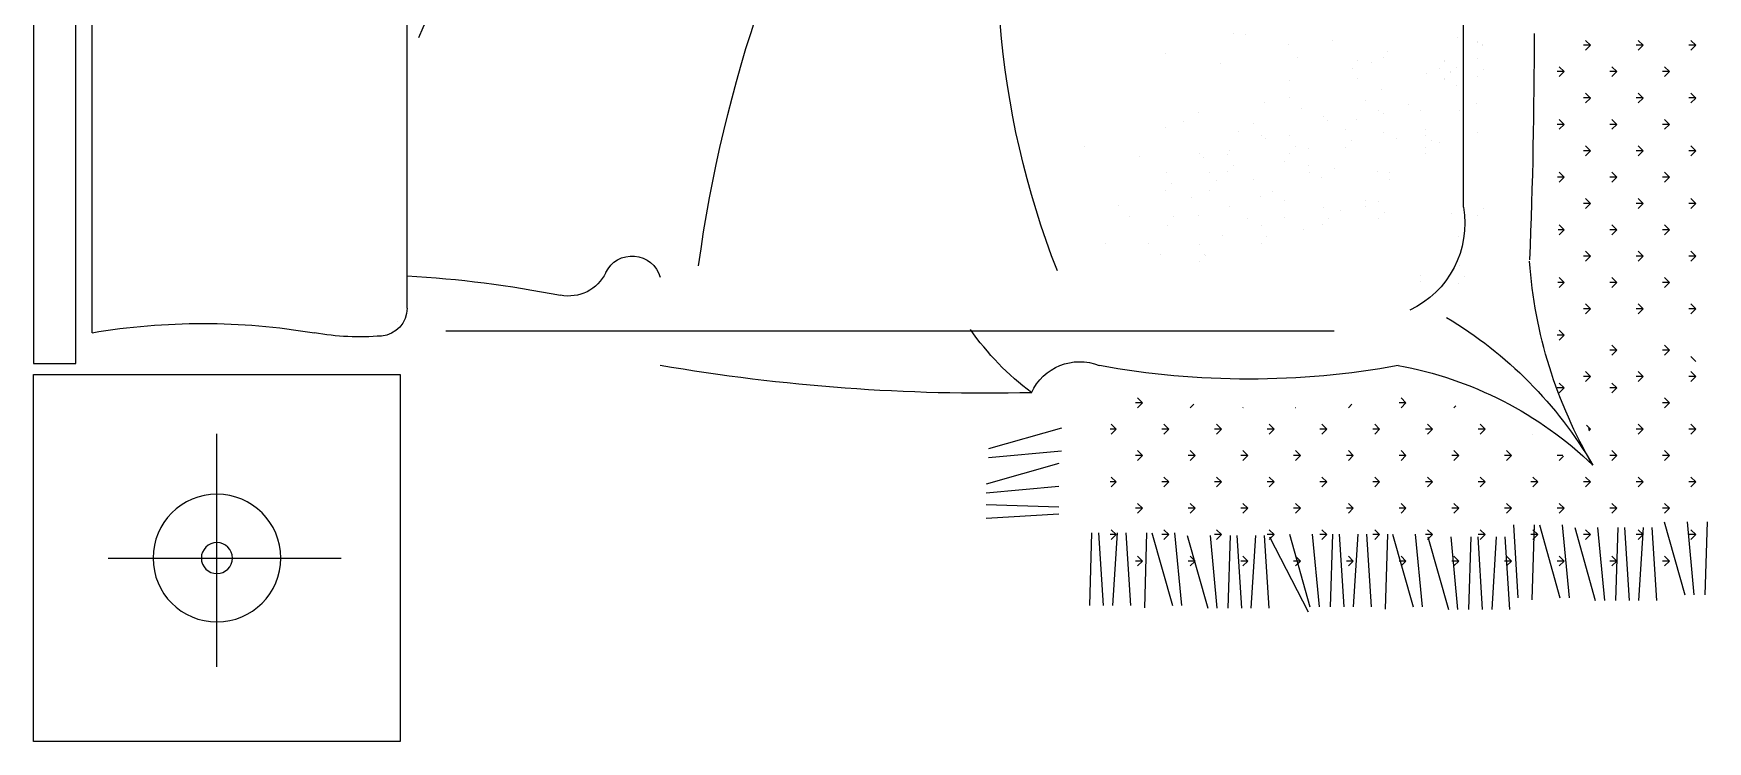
# Model space of a CAD drawing. Extents: x -42728 to 99010, y -18674 to 47645.
# Drawn here: x 3296 to 5577, y 37517 to 38482 of the extents above; entities that cross this region are included whole.
import ezdxf

# ---------------------------------------------------------------- set-up
doc = ezdxf.new("R2010")
doc.units = 0
doc.header["$LTSCALE"] = 100
doc.header["$MEASUREMENT"] = 0
doc.layers.get('0').update_dxf_attribs({"linetype": 'CONTINUOUS'})
doc.layers.add('HUI', color=8, linetype='CONTINUOUS')
doc.layers.add('LAYER3', color=4, linetype='CONTINUOUS')

# ---------------------------------------------------------------- blocks, each defined once
blk = doc.blocks.new('A$C5C7A6314')
at = {"color": 8}
for p, q in [((829.3, 1968.3), (829.3, 1968.3)), ((869.3, 1966.9), (869.3, 1966.9)), ((906.8, 1968.1), (906.8, 1968.1)), ((915.5, 1976.1), (915.5, 1976.1)), ((930.5, 1968.3), (930.5, 1968.3)), ((948.2, 1974.5), (948.2, 1974.5)), ((949.4, 1974.5), (949.4, 1974.5)), ((952.9, 1968.6), (952.9, 1968.6)), ((954.1, 1968.6), (954.1, 1968.6)), ((624.8, 1942.8), (624.8, 1942.8)), ((633.5, 1950.8), (633.5, 1950.8)), ((648.5, 1943), (648.5, 1943)), ((688.5, 1941.6), (688.5, 1941.6)), ((855.4, 1949.2), (855.4, 1949.2)), ((860.1, 1943.3), (860.1, 1943.3)), ((894.4, 1939.6), (894.4, 1939.6)), ((918.1, 1939.8), (918.1, 1939.8)), ((946.2, 1948), (946.2, 1948)), ((959.2, 1941), (959.2, 1941)), ((719.3, 1932.6), (719.3, 1932.6)), ((902.8, 1922.7), (902.8, 1922.7)), ((904, 1922.7), (904, 1922.7)), ((911.6, 1930.7), (911.6, 1930.7)), ((912.8, 1930.7), (912.8, 1930.7)), ((926.6, 1922.9), (926.6, 1922.9)), ((927.7, 1922.9), (927.7, 1922.9)), ((801.6, 1897.4), (801.6, 1897.4)), ((810.1, 1897.4), (810.1, 1897.4)), ((815.8, 1915.7), (815.8, 1915.7)), ((818.8, 1905.4), (818.8, 1905.4)), ((825.4, 1897.6), (825.4, 1897.6)), ((833.8, 1897.6), (833.8, 1897.6)), ((911, 1898.9), (911, 1898.9)), ((917, 1915.7), (917, 1915.7)), ((626.6, 1890.5), (626.6, 1890.5)), ((635, 1890.5), (635, 1890.5)), ((859.3, 1890.5), (859.3, 1890.5)), ((867.7, 1873.6), (867.7, 1873.6)), ((766.5, 1848.4), (766.5, 1848.4)), ((774.9, 1848.4), (774.9, 1848.4)), ((822, 1857.4), (822, 1857.4)), ((712.8, 1833.2), (712.8, 1833.2)), ((721.6, 1841.2), (721.6, 1841.2)), ((736.6, 1833.4), (736.6, 1833.4)), ((776.5, 1832), (776.5, 1832)), ((830.4, 1840.5), (830.4, 1840.5)), ((855.4, 1839.7), (855.4, 1839.7)), ((860.1, 1833.8), (860.1, 1833.8)), ((888, 1837.9), (888, 1837.9)), ((931.6, 1840.5), (931.6, 1840.5)), ((940.3, 1845.1), (940.3, 1845.1)), ((729.2, 1815.3), (729.2, 1815.3)), ((737.6, 1815.3), (737.6, 1815.3)), ((847.5, 1803), (847.5, 1803)), ((873.8, 1815.3), (873.8, 1815.3)), ((904, 1804.7), (904, 1804.7)), ((925.6, 1823.7), (925.6, 1823.7)), ((927.7, 1804.9), (927.7, 1804.9)), ((723.1, 1780.9), (723.1, 1780.9)), ((810.1, 1787.9), (810.1, 1787.9)), ((818.8, 1795.9), (818.8, 1795.9)), ((833.8, 1788.1), (833.8, 1788.1)), ((917, 1797.8), (917, 1797.8)), ((704.4, 1757.4), (704.4, 1757.4)), ((713.1, 1765.4), (713.1, 1765.4)), ((728.1, 1757.6), (728.1, 1757.6)), ((781.1, 1773.1), (781.1, 1773.1)), ((847, 1763.9), (847, 1763.9)), ((851.7, 1757.9), (851.7, 1757.9)), ((954.8, 1769.9), (954.8, 1769.9)), ((768.1, 1756.2), (768.1, 1756.2)), ((774.9, 1738.8), (774.9, 1738.8)), ((784.8, 1737.3), (784.8, 1737.3)), ((808.5, 1737.5), (808.5, 1737.5)), ((697.8, 1730.4), (697.8, 1730.4)), ((801.6, 1712), (801.6, 1712)), ((810.4, 1720.1), (810.4, 1720.1)), ((825.4, 1712.2), (825.4, 1712.2)), ((862.1, 1727.8), (862.1, 1727.8)), ((877.5, 1712), (877.5, 1712)), ((901.3, 1712.2), (901.3, 1712.2)), ((931.6, 1722.6), (931.6, 1722.6)), ((714.6, 1705.1), (714.6, 1705.1)), ((737.6, 1705.7), (737.6, 1705.7)), ((790.5, 1705.1), (790.5, 1705.1)), ((949.9, 1710.3), (949.9, 1710.3)), ((679.1, 1673.1), (679.1, 1673.1)), ((687.8, 1681.1), (687.8, 1681.1)), ((702.8, 1673.3), (702.8, 1673.3)), ((742.8, 1671.9), (742.8, 1671.9)), ((749.6, 1688.2), (749.6, 1688.2)), ((821.7, 1679.6), (821.7, 1679.6)), ((826.4, 1673.7), (826.4, 1673.7)), ((871.2, 1677.8), (871.2, 1677.8)), ((712.3, 1655.1), (712.3, 1655.1)), ((766.5, 1663), (766.5, 1663)), ((830.7, 1642.9), (830.7, 1642.9)), ((842.4, 1663), (842.4, 1663)), ((963.9, 1652.5), (963.9, 1652.5)), ((689.3, 1620.8), (689.3, 1620.8)), ((729.2, 1629.9), (729.2, 1629.9)), ((776.3, 1627.8), (776.3, 1627.8)), ((785.1, 1635.8), (785.1, 1635.8)), ((800.1, 1628), (800.1, 1628)), ((805.1, 1629.9), (805.1, 1629.9)), ((964.5, 1635.1), (964.5, 1635.1)), ((751, 1602.5), (751, 1602.5)), ((764.2, 1613), (764.2, 1613)), ((774.8, 1602.7), (774.8, 1602.7)), ((923.4, 1617.6), (923.4, 1617.6)), ((653.8, 1588.8), (653.8, 1588.8)), ((662.6, 1596.9), (662.6, 1596.9)), ((664, 1595.5), (664, 1595.5)), ((677.5, 1589), (677.5, 1589)), ((717.5, 1587.7), (717.5, 1587.7)), ((741.2, 1578.7), (741.2, 1578.7)), ((796.4, 1595.3), (796.4, 1595.3)), ((801.1, 1589.4), (801.1, 1589.4)), ((856.9, 1587.8), (856.9, 1587.8)), ((715.9, 1553.4), (715.9, 1553.4)), ((845.2, 1567.7), (845.2, 1567.7)), ((664, 1536.5), (664, 1536.5)), ((703.9, 1545.6), (703.9, 1545.6)), ((751, 1543.5), (751, 1543.5)), ((759.8, 1551.5), (759.8, 1551.5)), ((774.8, 1543.7), (774.8, 1543.7)), ((837.4, 1543), (837.4, 1543)), ((938, 1542.4), (938, 1542.4)), ((678.6, 1520.3), (678.6, 1520.3)), ((796.9, 1508.1), (796.9, 1508.1)), ((715.9, 1494.4), (715.9, 1494.4)), ((678.6, 1461.3), (678.6, 1461.3)), ((730.5, 1478.2), (730.5, 1478.2)), ((811.5, 1432.9), (811.5, 1432.9)), ((250, 101.8), (250, 419.3)), ((101.8, 250), (419.3, 250))]:
    blk.add_line(p, q, dxfattribs=at)
for p, q in [((728.4, 1949), (1904.6, 1949)), ((559.8, 1241.4), (559.8, 1772.8)), ((559.8, 561.9), (559.8, 1241.4)), ((590.5, 509.3), (1980.2, 509.3)), ((571.8, 495.9), (571.8, 495.9)), ((557.1, 79.8), (1980.2, 79.8)), ((515.3, 0), (515.3, 57.8)), ((515.3, 57.8), (2015.3, 57.8)), ((2015.3, 0), (515.3, 0))]:
    blk.add_line(p, q)
blk.add_lwpolyline([(500, 500), (0, 500), (0, 0), (500, 0)], close=True)
for radius in [87, 21.2]:
    blk.add_circle((250, 250), radius, dxfattribs=at)
for centre, radius, start, end in [((87.3, 1632.3), 571.8, 30.9162, 59.6064), ((4.8, 1767.7), 516, 10.3171, 43.9053), ((961.8, -5512.4), 7557.7, 89.97623, 92.31587), ((1621.6, 1656.5), 1127.7, 169.5947, 190.4053), ((1074.2, 2500.9), 1187.1, 248.6138, 315.1836), ((388.9, 2805.4), 1916.5, 277.7766, 322.1631), ((445.5, 1425.8), 72.1, 294.443, 21.9275), ((3093.7, 1297.5), 2619.1, 178.6282, 189.7472), ((621.9, 815.9), 39.8, 295.6012, 73.9324), ((663.4, 729.3), 56.3, 115.6012, 191.2377), ((-853, 428), 1489.7, 3.1296, 11.2377), ((1393.5, -426.3), 1045.6, 89.1363, 114.5419)]:
    blk.add_arc(centre, radius, start, end, dxfattribs=at)
for centre, radius, start, end in [((705.9, 1820.5), 130.4, 80.0777, 154.8395), ((784, 1593.6), 386.9, 217.1005, 234.9127), ((590.5, 471.3), 38, 90, 175.526), ((923.2, 445.3), 371.7, 175.526, 189.6635), ((-337.9, 230.5), 907.6, 350.4431, 9.6635)]:
    blk.add_arc(centre, radius, start, end)
at = {"layer": 'HUI'}
for p, q in [((200.1, 2278.6), (299.2, 2281.7)), ((299.2, 2253.8), (200.1, 2263.1)), ((281.9, 2265.9), (275.1, 2259.1)), ((281.9, 2265.9), (281.9, 2256.4)), ((281.9, 2265.9), (288.6, 2259.1)), ((353.7, 2265.9), (347, 2259.1)), ((353.7, 2265.9), (353.7, 2256.4)), ((353.7, 2265.9), (360.4, 2259.1)), ((425.6, 2265.9), (418.8, 2259.1)), ((425.6, 2265.9), (425.6, 2256.4)), ((425.6, 2265.9), (432.3, 2259.1)), ((497.4, 2265.9), (490.7, 2259.1)), ((497.4, 2265.9), (497.4, 2256.4)), ((497.4, 2265.9), (504.1, 2259.1)), ((517.7, 2265.9), (524.5, 2259.1)), ((589.6, 2265.9), (582.8, 2259.1)), ((589.6, 2265.9), (596.3, 2259.1)), ((589.6, 2265.9), (589.6, 2256.4)), ((661.4, 2265.9), (654.7, 2259.1)), ((661.4, 2265.9), (668.1, 2259.1)), ((661.4, 2265.9), (661.4, 2256.4)), ((733.2, 2265.9), (726.5, 2259.1)), ((733.2, 2265.9), (740, 2259.1)), ((733.3, 2265.9), (733.3, 2256.4)), ((805.1, 2265.9), (798.4, 2259.1)), ((805.1, 2265.9), (811.8, 2259.1)), ((805.1, 2265.9), (805.1, 2256.4)), ((876.9, 2265.9), (870.2, 2259.1)), ((876.9, 2265.9), (883.7, 2259.1)), ((877, 2265.9), (877, 2256.4)), ((948.8, 2265.9), (942, 2259.1)), ((948.8, 2265.9), (955.5, 2259.1)), ((948.8, 2265.9), (948.8, 2256.4)), ((299.2, 2222.7), (200.1, 2250.6)), ((246, 2230), (239.2, 2223.2)), ((246, 2230), (246, 2220.4)), ((246, 2230), (252.7, 2223.2)), ((317.8, 2230), (311.1, 2223.2)), ((317.8, 2230), (317.8, 2220.4)), ((317.8, 2230), (324.5, 2223.2)), ((389.6, 2230), (382.9, 2223.2)), ((389.6, 2230), (396.4, 2223.2)), ((389.7, 2230), (389.7, 2220.4)), ((461.5, 2230), (454.7, 2223.2)), ((461.5, 2230), (461.5, 2220.4)), ((461.5, 2230), (468.2, 2223.2)), ((533.3, 2230), (526.6, 2223.2)), ((533.3, 2230), (533.3, 2220.4)), ((533.3, 2230), (540.1, 2223.2)), ((625.5, 2230), (618.8, 2223.2)), ((625.5, 2230), (632.2, 2223.2)), ((625.5, 2230), (625.5, 2220.4)), ((697.3, 2230), (690.6, 2223.2)), ((697.3, 2230), (704.1, 2223.2)), ((697.3, 2230), (697.3, 2220.4)), ((769.2, 2230), (762.4, 2223.2)), ((769.2, 2230), (775.9, 2223.2)), ((769.2, 2230), (769.2, 2220.4)), ((841, 2230), (834.3, 2223.2)), ((841, 2230), (847.7, 2223.2)), ((841, 2230), (841, 2220.4)), ((912.9, 2230), (906.1, 2223.2)), ((912.9, 2230), (919.6, 2223.2)), ((912.9, 2230), (912.9, 2220.4)), ((192.4, 2212.5), (291.5, 2206.3)), ((291.5, 2193.9), (192.4, 2187.6)), ((281.9, 2194), (275.1, 2187.3)), ((281.9, 2194), (281.9, 2184.5)), ((281.9, 2194), (288.6, 2187.3)), ((353.7, 2194), (347, 2187.3)), ((353.7, 2194), (353.7, 2184.5)), ((353.7, 2194), (360.4, 2187.3)), ((425.6, 2194), (418.8, 2187.3)), ((425.6, 2194), (425.6, 2184.5)), ((425.6, 2194), (432.3, 2187.3)), ((497.4, 2194), (490.7, 2187.3)), ((497.4, 2194), (497.4, 2184.5)), ((497.4, 2194), (504.1, 2187.3)), ((589.6, 2194), (582.8, 2187.3)), ((589.6, 2194), (596.3, 2187.3)), ((589.6, 2194), (589.6, 2184.5)), ((661.4, 2194), (654.7, 2187.3)), ((661.4, 2194), (668.1, 2187.3)), ((661.4, 2194), (661.4, 2184.5)), ((733.2, 2194), (726.5, 2187.3)), ((733.2, 2194), (740, 2187.3)), ((733.3, 2194), (733.3, 2184.5)), ((805.1, 2194), (798.4, 2187.3)), ((805.1, 2194), (811.8, 2187.3)), ((805.1, 2194), (805.1, 2184.5)), ((876.9, 2194), (870.2, 2187.3)), ((876.9, 2194), (883.7, 2187.3)), ((877, 2194), (877, 2184.5)), ((948.8, 2194), (942, 2187.3)), ((948.8, 2194), (955.5, 2187.3)), ((948.8, 2194), (948.8, 2184.5)), ((192.4, 2175.2), (291.5, 2169)), ((192.4, 2156.6), (291.5, 2159.7)), ((246, 2158.1), (239.2, 2151.4)), ((246, 2158.1), (246, 2148.6)), ((246, 2158.1), (252.7, 2151.4)), ((317.8, 2158.1), (311.1, 2151.4)), ((317.8, 2158.1), (317.8, 2148.6)), ((317.8, 2158.1), (324.5, 2151.4)), ((389.6, 2158.1), (382.9, 2151.4)), ((389.6, 2158.1), (396.4, 2151.4)), ((389.7, 2158.1), (389.7, 2148.6)), ((481.8, 2158.1), (475.1, 2151.4)), ((481.8, 2158.1), (488.5, 2151.4)), ((481.8, 2158.1), (481.8, 2148.6)), ((533.3, 2158.1), (526.6, 2151.4)), ((533.3, 2158.1), (533.3, 2148.6)), ((533.3, 2158.1), (540.1, 2151.4)), ((625.5, 2158.1), (618.8, 2151.4)), ((625.5, 2158.1), (632.2, 2151.4)), ((625.5, 2158.1), (625.5, 2148.6)), ((697.3, 2158.1), (690.6, 2151.4)), ((697.3, 2158.1), (704.1, 2151.4)), ((697.3, 2158.1), (697.3, 2148.6)), ((769.2, 2158.1), (762.4, 2151.4)), ((769.2, 2158.1), (775.9, 2151.4)), ((769.2, 2158.1), (769.2, 2148.6)), ((841, 2158.1), (834.3, 2151.4)), ((841, 2158.1), (847.7, 2151.4)), ((841, 2158.1), (841, 2148.6)), ((912.9, 2158.1), (906.1, 2151.4)), ((912.9, 2158.1), (919.6, 2151.4)), ((912.9, 2158.1), (912.9, 2148.6)), ((291.5, 2131.8), (192.4, 2141.1)), ((291.5, 2100.7), (192.4, 2128.7)), ((281.9, 2122.2), (275.1, 2115.5)), ((281.9, 2122.2), (281.9, 2112.7)), ((281.9, 2122.2), (288.6, 2115.5)), ((353.7, 2122.2), (347, 2115.5)), ((353.7, 2122.2), (353.7, 2112.7)), ((353.7, 2122.2), (360.4, 2115.5)), ((425.6, 2122.2), (423.4, 2120)), ((425.6, 2122.2), (425.6, 2119.1)), ((425.6, 2122.2), (431.2, 2116.6)), ((497.4, 2122.2), (490.7, 2115.5)), ((497.4, 2122.2), (497.4, 2112.7)), ((497.4, 2122.2), (504.1, 2115.5)), ((589.6, 2122.2), (582.8, 2115.5)), ((589.6, 2122.2), (596.3, 2115.5)), ((589.6, 2122.2), (589.6, 2112.7)), ((661.4, 2122.2), (654.7, 2115.5)), ((661.4, 2122.2), (668.1, 2115.5)), ((661.4, 2122.2), (661.4, 2112.7)), ((733.2, 2122.2), (726.5, 2115.5)), ((733.2, 2122.2), (740, 2115.5)), ((733.3, 2122.2), (733.3, 2112.7)), ((805.1, 2122.2), (798.4, 2115.5)), ((805.1, 2122.2), (811.8, 2115.5)), ((805.1, 2122.2), (805.1, 2112.7)), ((876.9, 2122.2), (870.2, 2115.5)), ((876.9, 2122.2), (883.7, 2115.5)), ((877, 2122.2), (877, 2112.7)), ((948.8, 2122.2), (942, 2115.5)), ((948.8, 2122.2), (955.5, 2115.5)), ((948.8, 2122.2), (948.8, 2112.7)), ((295.1, 2083.6), (196, 2092.9)), ((295.1, 2052.6), (196, 2080.5)), ((246, 2086.3), (239.2, 2079.5)), ((246, 2086.3), (246, 2076.7)), ((246, 2086.3), (252.7, 2079.5)), ((317.8, 2086.3), (311.1, 2079.5)), ((317.8, 2086.3), (317.8, 2076.7)), ((317.8, 2086.3), (324.5, 2079.5)), ((388.9, 2085.6), (382.9, 2079.5)), ((389.7, 2084.6), (389.7, 2076.7)), ((481.8, 2086.3), (475.1, 2079.5)), ((481.8, 2086.3), (488.5, 2079.5)), ((481.8, 2086.3), (481.8, 2076.7)), ((553.6, 2086.3), (546.9, 2079.5)), ((553.6, 2086.3), (560.4, 2079.5)), ((553.7, 2086.3), (553.7, 2076.7)), ((625.5, 2086.3), (618.8, 2079.5)), ((625.5, 2086.3), (632.2, 2079.5)), ((625.5, 2086.3), (625.5, 2077.7)), ((697.3, 2086.3), (690.6, 2079.5)), ((697.3, 2086.3), (704.1, 2079.5)), ((697.3, 2086.3), (697.3, 2078.1)), ((769.2, 2086.3), (762.4, 2079.5)), ((769.2, 2086.3), (775.9, 2079.5)), ((769.2, 2086.3), (769.2, 2077)), ((841, 2086.3), (834.3, 2079.5)), ((841, 2086.3), (847.7, 2079.5)), ((841, 2086.3), (841, 2076.7)), ((912.9, 2086.3), (906.1, 2079.5)), ((912.9, 2086.3), (919.6, 2079.5)), ((912.9, 2086.3), (912.9, 2076.7)), ((295.1, 2045.4), (192.9, 2042.3)), ((281.9, 2050.3), (275.1, 2043.6)), ((281.9, 2050.4), (281.9, 2040.8)), ((281.9, 2050.3), (288.6, 2043.6)), ((353.7, 2050.3), (347, 2043.6)), ((353.7, 2050.4), (353.7, 2040.8)), ((353.7, 2050.3), (360.4, 2043.6)), ((418.9, 2043.7), (418.8, 2043.6)), ((179.9, 2012.3), (279, 2006.1)), ((196, 2023.7), (295.1, 2017.5)), ((246, 2014.4), (239.2, 2007.7)), ((246, 2014.4), (246, 2004.9)), ((246, 2014.4), (252.7, 2007.7)), ((317.8, 2014.4), (311.1, 2007.7)), ((317.8, 2014.4), (317.8, 2004.9)), ((317.8, 2014.4), (324.5, 2007.7)), ((389.6, 2014.4), (382.9, 2007.7)), ((389.6, 2014.4), (396.4, 2007.7)), ((389.7, 2014.4), (389.7, 2004.9)), ((279, 1993.7), (179.9, 1987.5)), ((179.9, 1975.1), (279, 1968.9)), ((281.9, 1978.5), (275.1, 1971.8)), ((281.9, 1978.5), (281.9, 1969)), ((281.9, 1978.5), (288.6, 1971.8)), ((353.7, 1978.5), (347, 1971.8)), ((353.7, 1978.5), (353.7, 1969)), ((353.7, 1978.5), (360.4, 1971.8)), ((425.6, 1978.5), (418.8, 1971.8)), ((425.6, 1978.5), (425.6, 1969)), ((425.6, 1978.5), (432.3, 1971.8)), ((717.5, 1968.1), (717.5, 1968.1)), ((726.3, 1976.1), (726.3, 1976.1)), ((179.9, 1956.5), (279, 1959.6)), ((279, 1931.6), (179.9, 1940.9)), ((246, 1942.6), (239.2, 1935.9)), ((246, 1942.6), (246, 1933.1)), ((246, 1942.6), (252.7, 1935.9)), ((317.8, 1942.6), (311.1, 1935.9)), ((317.8, 1942.6), (317.8, 1933.1)), ((317.8, 1942.6), (324.5, 1935.9)), ((389.6, 1942.6), (382.9, 1935.9)), ((389.6, 1942.6), (396.4, 1935.9)), ((389.7, 1942.6), (389.7, 1933.1)), ((279, 1900.6), (179.9, 1928.5)), ((457.5, 1938.6), (454.7, 1935.9)), ((281.9, 1906.7), (275.1, 1899.9)), ((281.9, 1906.7), (288.6, 1899.9)), ((281.9, 1906.7), (281.9, 1897.1)), ((353.7, 1906.7), (347, 1899.9)), ((353.7, 1906.7), (360.4, 1899.9)), ((353.7, 1906.7), (353.7, 1897.1)), ((425.6, 1906.7), (418.8, 1899.9)), ((425.6, 1906.7), (432.3, 1899.9)), ((425.6, 1906.7), (425.6, 1897.1)), ((282.6, 1883.4), (183.4, 1892.7)), ((282.6, 1852.4), (183.4, 1880.3)), ((246, 1870.7), (239.2, 1864)), ((246, 1870.7), (246, 1861.2)), ((246, 1870.7), (252.7, 1864)), ((317.8, 1870.7), (311.1, 1864)), ((317.8, 1870.7), (317.8, 1861.2)), ((317.8, 1870.7), (324.5, 1864)), ((389.6, 1870.7), (382.9, 1864)), ((389.6, 1870.7), (396.4, 1864)), ((389.7, 1870.7), (389.7, 1861.2)), ((461.5, 1870.7), (454.7, 1864)), ((461.5, 1870.7), (461.5, 1861.2)), ((461.5, 1870.7), (468.2, 1864.1)), ((282.6, 1845.3), (180.3, 1842.2)), ((281.9, 1834.8), (275.1, 1828.1)), ((281.9, 1834.8), (281.9, 1825.3)), ((281.9, 1834.8), (288.6, 1828.1)), ((353.7, 1834.8), (347, 1828.1)), ((353.7, 1834.8), (353.7, 1825.3)), ((353.7, 1834.8), (360.4, 1828.1)), ((425.6, 1834.8), (418.8, 1828.1)), ((425.6, 1834.8), (425.6, 1825.3)), ((425.6, 1834.8), (432.3, 1828.1)), ((183.4, 1823.6), (282.6, 1817.4)), ((282.6, 1804.9), (183.4, 1798.7)), ((183.4, 1786.3), (282.6, 1780.1)), ((246, 1798.9), (239.2, 1792.2)), ((246, 1798.9), (246, 1789.4)), ((246, 1798.9), (252.7, 1792.2)), ((317.8, 1798.9), (311.1, 1792.2)), ((317.8, 1798.9), (317.8, 1789.4)), ((317.8, 1798.9), (324.5, 1792.2)), ((389.6, 1798.9), (382.9, 1792.2)), ((389.6, 1798.9), (396.4, 1792.2)), ((389.7, 1798.9), (389.7, 1789.4)), ((459.7, 1797.1), (454.7, 1792.2)), ((183.4, 1767.7), (282.6, 1770.8)), ((281.9, 1763), (275.1, 1756.2)), ((281.9, 1763), (281.9, 1753.5)), ((281.9, 1763), (288.6, 1756.2)), ((353.7, 1763), (347, 1756.2)), ((353.7, 1763), (353.7, 1753.5)), ((353.7, 1763), (360.4, 1756.2)), ((425.6, 1763), (418.8, 1756.2)), ((425.6, 1763), (425.6, 1753.5)), ((425.6, 1763), (432.3, 1756.2)), ((279, 1684.8), (176.8, 1737.6)), ((282.6, 1742.9), (183.4, 1752.2)), ((282.6, 1711.8), (183.4, 1739.8)), ((246, 1727.1), (239.2, 1720.3)), ((246, 1727.1), (246, 1717.5)), ((246, 1727.1), (252.7, 1720.3)), ((317.8, 1727.1), (311.1, 1720.3)), ((317.8, 1727.1), (317.8, 1717.5)), ((317.8, 1727.1), (324.5, 1720.3)), ((389.6, 1727.1), (382.9, 1720.3)), ((389.6, 1727.1), (396.4, 1720.3)), ((389.7, 1727.1), (389.7, 1717.5)), ((454.9, 1720.5), (454.7, 1720.3)), ((281.9, 1691.1), (275.1, 1684.4)), ((281.9, 1691.1), (281.9, 1681.6)), ((281.9, 1691.1), (288.6, 1684.4)), ((353.7, 1691.1), (347, 1684.4)), ((353.7, 1691.1), (353.7, 1681.6)), ((353.7, 1691.1), (360.4, 1684.4)), ((425.6, 1691.1), (418.8, 1684.4)), ((425.6, 1691.1), (425.6, 1681.6)), ((425.6, 1691.1), (432.3, 1684.4)), ((181.6, 1684.2), (280.7, 1678)), ((280.7, 1665.6), (181.6, 1659.4)), ((181.6, 1647), (280.7, 1640.8)), ((246, 1655.2), (239.2, 1648.5)), ((246, 1655.2), (246, 1645.7)), ((246, 1655.2), (252.7, 1648.5)), ((317.8, 1655.2), (311.1, 1648.5)), ((317.8, 1655.2), (317.8, 1645.7)), ((317.8, 1655.2), (324.5, 1648.5)), ((389.6, 1655.2), (382.9, 1648.5)), ((389.6, 1655.2), (396.4, 1648.5)), ((389.7, 1655.2), (389.7, 1645.7)), ((455.2, 1648.9), (454.7, 1648.5)), ((181.6, 1628.4), (280.7, 1631.5)), ((280.7, 1603.6), (181.6, 1612.9)), ((280.7, 1572.5), (181.6, 1600.5)), ((281.9, 1619.3), (275.1, 1612.6)), ((281.9, 1619.3), (281.9, 1609.8)), ((281.9, 1619.3), (288.6, 1612.6)), ((353.7, 1619.3), (347, 1612.6)), ((353.7, 1619.3), (353.7, 1609.8)), ((353.7, 1619.3), (360.4, 1612.6)), ((425.6, 1619.3), (418.8, 1612.6)), ((425.6, 1619.3), (425.6, 1609.8)), ((425.6, 1619.3), (432.3, 1612.6)), ((246, 1583.4), (239.2, 1576.6)), ((246, 1583.4), (246, 1573.9)), ((246, 1583.4), (252.7, 1576.6)), ((317.8, 1583.4), (311.1, 1576.6)), ((317.8, 1583.4), (317.8, 1573.9)), ((317.8, 1583.4), (324.5, 1576.6)), ((389.6, 1583.4), (382.9, 1576.6)), ((389.6, 1583.4), (396.4, 1576.6)), ((389.7, 1583.4), (389.7, 1573.9)), ((459.6, 1581.5), (454.7, 1576.6)), ((284.3, 1555.4), (185.2, 1564.7)), ((284.3, 1524.3), (185.2, 1552.3)), ((281.9, 1547.5), (275.1, 1540.7)), ((281.9, 1547.5), (281.9, 1537.9)), ((281.9, 1547.5), (288.6, 1540.7)), ((353.7, 1547.5), (347, 1540.7)), ((353.7, 1547.5), (353.7, 1537.9)), ((353.7, 1547.5), (360.4, 1540.7)), ((425.6, 1547.5), (418.8, 1540.7)), ((425.6, 1547.5), (425.6, 1537.9)), ((425.6, 1547.5), (432.3, 1540.7)), ((284.3, 1517.2), (182.1, 1514.1)), ((246, 1511.5), (239.2, 1504.8)), ((246, 1511.5), (246, 1502)), ((246, 1511.5), (252.7, 1504.8)), ((317.8, 1511.5), (311.1, 1504.8)), ((317.8, 1511.5), (317.8, 1502)), ((317.8, 1511.5), (324.5, 1504.8)), ((389.6, 1511.5), (382.9, 1504.8)), ((389.6, 1511.5), (396.4, 1504.8)), ((389.7, 1511.5), (389.7, 1502)), ((461.5, 1511.5), (454.7, 1504.8)), ((461.5, 1511.5), (461.5, 1502)), ((461.5, 1511.5), (468.2, 1504.8)), ((185.2, 1495.5), (284.3, 1489.3)), ((284.3, 1476.9), (185.2, 1470.7)), ((281.9, 1475.6), (275.1, 1468.9)), ((281.9, 1475.6), (281.9, 1467.3)), ((281.9, 1475.6), (288.6, 1468.9)), ((353.7, 1475.6), (347, 1468.9)), ((353.7, 1475.6), (353.7, 1467.3)), ((353.7, 1475.6), (360.4, 1468.9)), ((425.6, 1475.6), (418.8, 1468.9)), ((425.6, 1475.6), (425.6, 1467.3)), ((425.6, 1475.6), (432.3, 1468.9)), ((185.2, 1439.6), (284.3, 1442.7)), ((304.2, 1298.4), (310.4, 1397.5)), ((322.8, 1298.4), (319.7, 1397.5)), ((347.7, 1397.5), (338.4, 1298.4)), ((378.7, 1397.5), (350.8, 1298.4)), ((395.9, 1401.1), (386.6, 1301.9)), ((426.9, 1401.1), (399, 1301.9))]:
    blk.add_line(p, q, dxfattribs=at)
at = {"layer": 'HUI', "color": 8}
blk.add_line((185.2, 1458.3), (284.3, 1452), dxfattribs=at)
at = {"layer": 'HUI'}
blk.add_arc((699.9, 2675.5), 638, 239.5431, 265.9158, dxfattribs=at)
blk = doc.blocks.new('A$C70F3788A')
at = {"layer": 'LAYER3', "xscale": -1, "rotation": 270}
blk.add_blockref('A$C5C7A6314', (0, 0), dxfattribs=at)

msp = doc.modelspace()

# ---------------------------------------------------------------- block references
msp.add_blockref('A$C70F3788A', (3295.56083, 37517.18985))

doc.saveas('drawing.dxf')
